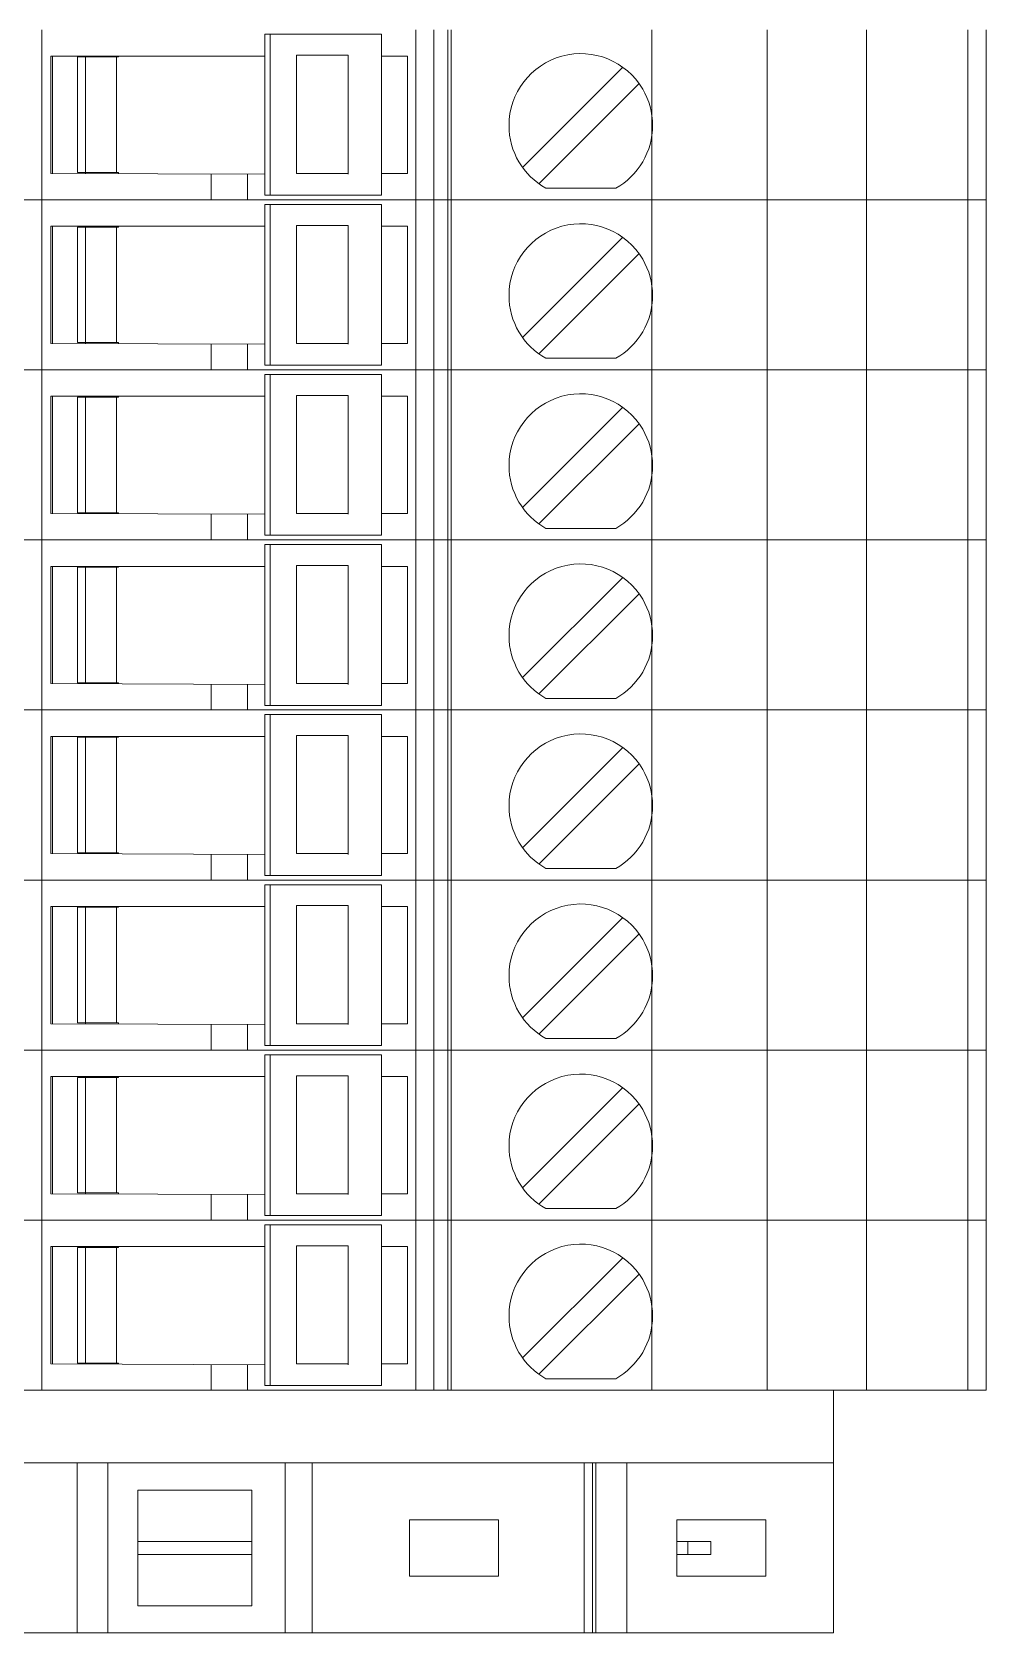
# Model space of a CAD drawing. Header units: millimetres. Extents: x 1880 to 4113, y 771 to 2990.
# Drawn here: x 2717.34 to 2746.24, y 2368.06 to 2416.54 of the extents above; entities that cross this region are included whole.
import ezdxf

# ---------------------------------------------------------------- set-up
doc = ezdxf.new("R2010")
doc.units = ezdxf.units.MM
doc.layers.add('000-PI-Oprema', color=30, linetype='Continuous', lineweight=5)

msp = doc.modelspace()

# ---------------------------------------------------------------- linework, layer by layer
at = {"color": 0, "linetype": 'ByBlock', "lineweight": 0, "ltscale": 0.25}
msp.add_lwpolyline([(2693.022, 2375.414), (2693.022, 2368.064), (2741.622, 2368.064), (2741.622, 2375.414), (2693.022, 2375.414)], dxfattribs=at)
at = {"layer": '000-PI-Oprema', "color": 0, "linetype": 'ByBlock', "lineweight": 0}
for p, q in [((2717.64, 2411.464), (2717.64, 2416.614)), ((2724.398, 2416.474), (2724.556, 2416.474)), ((2724.398, 2416.474), (2724.398, 2415.789)), ((2724.556, 2411.604), (2724.556, 2416.474)), ((2724.556, 2416.474), (2727.927, 2416.474)), ((2727.927, 2416.474), (2727.927, 2416.474)), ((2727.927, 2416.474), (2727.927, 2411.604)), ((2728.97, 2416.614), (2728.97, 2411.464)), ((2729.512, 2411.464), (2729.512, 2416.614)), ((2729.94, 2411.464), (2729.94, 2416.614)), ((2730.04, 2416.614), (2730.04, 2411.464)), ((2736.115, 2416.614), (2736.115, 2411.464)), ((2739.615, 2416.614), (2739.615, 2411.464)), ((2742.615, 2416.614), (2742.615, 2411.464)), ((2745.692, 2411.464), (2745.692, 2416.614)), ((2746.24, 2416.614), (2746.24, 2411.464)), ((2717.915, 2415.814), (2717.915, 2412.264)), ((2717.915, 2415.814), (2724.398, 2415.814)), ((2717.915, 2415.814), (2717.915, 2415.814)), ((2717.965, 2412.264), (2717.965, 2415.814)), ((2718.715, 2415.789), (2718.715, 2415.789)), ((2718.715, 2415.789), (2718.965, 2415.789)), ((2718.715, 2415.789), (2718.715, 2412.289)), ((2718.965, 2415.814), (2718.965, 2412.264)), ((2718.965, 2415.789), (2719.965, 2415.789)), ((2719.901, 2415.789), (2719.901, 2412.289)), ((2719.965, 2415.789), (2719.965, 2415.814)), ((2724.398, 2412.289), (2724.398, 2415.789)), ((2725.511, 2415.839), (2725.353, 2415.839)), ((2725.353, 2415.789), (2725.353, 2415.839)), ((2725.353, 2412.264), (2725.353, 2415.789)), ((2726.92, 2415.839), (2725.511, 2415.839)), ((2726.92, 2415.839), (2726.92, 2412.239)), ((2727.927, 2415.814), (2728.715, 2415.814)), ((2728.715, 2415.814), (2728.715, 2412.264)), ((2728.715, 2415.814), (2728.715, 2415.814)), ((2735.235, 2415.479), (2732.199, 2412.444)), ((2735.235, 2415.479), (2735.235, 2415.479)), ((2730.04, 2415.014), (2730.04, 2412.414)), ((2730.04, 2415.014), (2730.04, 2415.014)), ((2732.694, 2411.949), (2735.73, 2414.984)), ((2735.73, 2414.984), (2735.73, 2414.984)), ((2730.04, 2412.414), (2730.04, 2412.414)), ((2732.199, 2412.444), (2732.199, 2412.444)), ((2717.915, 2412.264), (2717.915, 2412.264)), ((2717.915, 2412.264), (2724.398, 2412.239)), ((2718.715, 2412.289), (2718.965, 2412.289)), ((2718.715, 2412.289), (2718.715, 2412.289)), ((2718.965, 2412.289), (2719.965, 2412.289)), ((2719.965, 2412.264), (2719.965, 2412.289)), ((2722.765, 2411.464), (2722.768, 2412.245)), ((2723.865, 2412.241), (2723.865, 2411.464)), ((2724.398, 2411.604), (2724.398, 2412.289)), ((2725.353, 2412.264), (2726.92, 2412.264)), ((2727.927, 2412.264), (2728.715, 2412.264)), ((2728.715, 2412.264), (2728.715, 2412.264)), ((2732.694, 2411.949), (2732.694, 2411.949)), ((2716.44, 2411.464), (2717.64, 2411.464)), ((2716.44, 2411.464), (2717.64, 2411.464)), ((2717.64, 2411.464), (2722.765, 2411.464)), ((2717.64, 2411.464), (2735.84, 2411.464)), ((2717.64, 2406.314), (2717.64, 2411.464)), ((2722.24, 2411.464), (2722.24, 2411.464)), ((2722.24, 2411.464), (2722.24, 2411.464)), ((2723.86, 2411.464), (2722.765, 2411.464)), ((2722.765, 2411.464), (2722.765, 2411.464)), ((2723.865, 2411.464), (2723.86, 2411.464)), ((2723.865, 2411.464), (2746.24, 2411.464)), ((2723.865, 2411.464), (2723.865, 2411.464)), ((2724.398, 2411.604), (2724.556, 2411.604)), ((2724.556, 2411.604), (2727.927, 2411.604)), ((2727.29, 2411.464), (2727.29, 2411.464)), ((2727.29, 2411.464), (2727.29, 2411.464)), ((2727.927, 2411.604), (2727.927, 2411.604)), ((2728.97, 2411.464), (2728.97, 2406.314)), ((2729.512, 2406.314), (2729.512, 2411.464)), ((2729.94, 2411.464), (2729.94, 2411.464)), ((2729.94, 2411.464), (2729.94, 2411.464)), ((2729.94, 2406.314), (2729.94, 2411.464)), ((2730.04, 2411.464), (2730.04, 2406.314)), ((2732.906, 2411.814), (2732.906, 2411.814)), ((2732.906, 2411.814), (2735.023, 2411.814)), ((2735.023, 2411.814), (2735.023, 2411.814)), ((2746.24, 2411.464), (2735.84, 2411.464)), ((2736.115, 2411.464), (2736.115, 2406.314)), ((2739.615, 2411.464), (2739.615, 2406.314)), ((2742.615, 2411.464), (2742.615, 2406.314)), ((2745.692, 2406.314), (2745.692, 2411.464)), ((2746.24, 2411.464), (2746.24, 2406.314)), ((2724.398, 2411.324), (2724.556, 2411.324)), ((2724.398, 2411.324), (2724.398, 2410.639)), ((2724.556, 2406.454), (2724.556, 2411.324)), ((2724.556, 2411.324), (2727.927, 2411.324)), ((2727.927, 2411.324), (2727.927, 2411.324)), ((2727.927, 2411.324), (2727.927, 2406.454)), ((2717.915, 2410.664), (2717.915, 2407.114)), ((2717.915, 2410.664), (2724.398, 2410.664)), ((2717.915, 2410.664), (2717.915, 2410.664)), ((2717.965, 2407.114), (2717.965, 2410.664)), ((2718.715, 2410.639), (2718.715, 2410.639)), ((2718.715, 2410.639), (2718.965, 2410.639)), ((2718.715, 2410.639), (2718.715, 2407.139)), ((2718.965, 2410.664), (2718.965, 2407.114)), ((2718.965, 2410.639), (2719.965, 2410.639)), ((2719.901, 2410.639), (2719.901, 2407.139)), ((2719.965, 2410.639), (2719.965, 2410.664)), ((2724.398, 2407.139), (2724.398, 2410.639)), ((2725.511, 2410.689), (2725.353, 2410.689)), ((2725.353, 2410.639), (2725.353, 2410.689)), ((2725.353, 2407.114), (2725.353, 2410.639)), ((2726.92, 2410.689), (2725.511, 2410.689)), ((2726.92, 2410.689), (2726.92, 2407.089)), ((2727.927, 2410.664), (2728.715, 2410.664)), ((2728.715, 2410.664), (2728.715, 2407.114)), ((2728.715, 2410.664), (2728.715, 2410.664)), ((2735.235, 2410.329), (2732.199, 2407.294)), ((2735.235, 2410.329), (2735.235, 2410.329)), ((2730.04, 2409.864), (2730.04, 2407.264)), ((2730.04, 2409.864), (2730.04, 2409.864)), ((2732.694, 2406.799), (2735.73, 2409.834)), ((2735.73, 2409.834), (2735.73, 2409.834)), ((2717.915, 2407.114), (2717.915, 2407.114)), ((2717.915, 2407.114), (2724.398, 2407.089)), ((2718.715, 2407.139), (2718.965, 2407.139)), ((2718.715, 2407.139), (2718.715, 2407.139)), ((2718.965, 2407.139), (2719.965, 2407.139)), ((2719.965, 2407.114), (2719.965, 2407.139)), ((2722.765, 2406.314), (2722.768, 2407.095)), ((2723.865, 2407.091), (2723.865, 2406.314)), ((2724.398, 2406.454), (2724.398, 2407.139)), ((2725.353, 2407.114), (2726.92, 2407.114)), ((2727.927, 2407.114), (2728.715, 2407.114)), ((2728.715, 2407.114), (2728.715, 2407.114)), ((2730.04, 2407.264), (2730.04, 2407.264)), ((2732.199, 2407.294), (2732.199, 2407.294)), ((2732.694, 2406.799), (2732.694, 2406.799)), ((2732.906, 2406.664), (2732.906, 2406.664)), ((2732.906, 2406.664), (2735.023, 2406.664)), ((2735.023, 2406.664), (2735.023, 2406.664)), ((2716.44, 2406.314), (2717.64, 2406.314)), ((2716.44, 2406.314), (2717.64, 2406.314)), ((2717.64, 2406.314), (2722.765, 2406.314)), ((2717.64, 2406.314), (2735.84, 2406.314)), ((2717.64, 2401.164), (2717.64, 2406.314)), ((2722.24, 2406.314), (2722.24, 2406.314)), ((2722.24, 2406.314), (2722.24, 2406.314)), ((2723.86, 2406.314), (2722.765, 2406.314)), ((2722.765, 2406.314), (2722.765, 2406.314)), ((2723.865, 2406.314), (2723.86, 2406.314)), ((2723.865, 2406.314), (2746.24, 2406.314)), ((2723.865, 2406.314), (2723.865, 2406.314)), ((2724.398, 2406.454), (2724.556, 2406.454)), ((2724.398, 2406.174), (2724.556, 2406.174)), ((2724.398, 2406.174), (2724.398, 2405.489)), ((2724.556, 2406.454), (2727.927, 2406.454)), ((2724.556, 2401.304), (2724.556, 2406.174)), ((2724.556, 2406.174), (2727.927, 2406.174)), ((2727.29, 2406.314), (2727.29, 2406.314)), ((2727.29, 2406.314), (2727.29, 2406.314)), ((2727.927, 2406.454), (2727.927, 2406.454)), ((2727.927, 2406.174), (2727.927, 2406.174)), ((2727.927, 2406.174), (2727.927, 2401.304)), ((2728.97, 2406.314), (2728.97, 2401.164)), ((2729.512, 2401.164), (2729.512, 2406.314)), ((2729.94, 2406.314), (2729.94, 2406.314)), ((2729.94, 2406.314), (2729.94, 2406.314)), ((2729.94, 2401.164), (2729.94, 2406.314)), ((2730.04, 2406.314), (2730.04, 2401.164)), ((2746.24, 2406.314), (2735.84, 2406.314)), ((2736.115, 2406.314), (2736.115, 2401.164)), ((2739.615, 2406.314), (2739.615, 2401.164)), ((2742.615, 2406.314), (2742.615, 2401.164)), ((2745.692, 2401.164), (2745.692, 2406.314)), ((2746.24, 2406.314), (2746.24, 2401.164)), ((2717.915, 2405.514), (2717.915, 2401.964)), ((2717.915, 2405.514), (2724.398, 2405.514)), ((2717.915, 2405.514), (2717.915, 2405.514)), ((2717.965, 2401.964), (2717.965, 2405.514)), ((2718.715, 2405.489), (2718.715, 2405.489)), ((2718.715, 2405.489), (2718.965, 2405.489)), ((2718.715, 2405.489), (2718.715, 2401.989)), ((2718.965, 2405.514), (2718.965, 2401.964)), ((2718.965, 2405.489), (2719.965, 2405.489)), ((2719.901, 2405.489), (2719.901, 2401.989)), ((2719.965, 2405.489), (2719.965, 2405.514)), ((2724.398, 2401.989), (2724.398, 2405.489)), ((2725.511, 2405.539), (2725.353, 2405.539)), ((2725.353, 2405.489), (2725.353, 2405.539)), ((2725.353, 2401.964), (2725.353, 2405.489)), ((2726.92, 2405.539), (2725.511, 2405.539)), ((2726.92, 2405.539), (2726.92, 2401.939)), ((2727.927, 2405.514), (2728.715, 2405.514)), ((2728.715, 2405.514), (2728.715, 2401.964)), ((2728.715, 2405.514), (2728.715, 2405.514)), ((2735.235, 2405.179), (2732.199, 2402.144)), ((2735.235, 2405.179), (2735.235, 2405.179)), ((2730.04, 2404.714), (2730.04, 2402.114)), ((2730.04, 2404.714), (2730.04, 2404.714)), ((2732.694, 2401.649), (2735.73, 2404.684)), ((2735.73, 2404.684), (2735.73, 2404.684)), ((2717.915, 2401.964), (2717.915, 2401.964)), ((2717.915, 2401.964), (2724.398, 2401.939)), ((2718.715, 2401.989), (2718.965, 2401.989)), ((2718.715, 2401.989), (2718.715, 2401.989)), ((2718.965, 2401.989), (2719.965, 2401.989)), ((2719.965, 2401.964), (2719.965, 2401.989)), ((2722.765, 2401.164), (2722.768, 2401.945)), ((2723.865, 2401.941), (2723.865, 2401.164)), ((2724.398, 2401.304), (2724.398, 2401.989)), ((2725.353, 2401.964), (2726.92, 2401.964)), ((2727.927, 2401.964), (2728.715, 2401.964)), ((2728.715, 2401.964), (2728.715, 2401.964)), ((2730.04, 2402.114), (2730.04, 2402.114)), ((2732.199, 2402.144), (2732.199, 2402.144)), ((2724.398, 2401.304), (2724.556, 2401.304)), ((2724.556, 2401.304), (2727.927, 2401.304)), ((2727.927, 2401.304), (2727.927, 2401.304)), ((2732.694, 2401.649), (2732.694, 2401.649)), ((2732.906, 2401.514), (2732.906, 2401.514)), ((2732.906, 2401.514), (2735.023, 2401.514)), ((2735.023, 2401.514), (2735.023, 2401.514)), ((2716.44, 2401.164), (2717.64, 2401.164)), ((2716.44, 2401.164), (2717.64, 2401.164)), ((2717.64, 2401.164), (2722.765, 2401.164)), ((2717.64, 2401.164), (2735.84, 2401.164)), ((2717.64, 2396.014), (2717.64, 2401.164)), ((2722.24, 2401.164), (2722.24, 2401.164)), ((2722.24, 2401.164), (2722.24, 2401.164)), ((2723.86, 2401.164), (2722.765, 2401.164)), ((2722.765, 2401.164), (2722.765, 2401.164)), ((2723.865, 2401.164), (2723.86, 2401.164)), ((2723.865, 2401.164), (2746.24, 2401.164)), ((2723.865, 2401.164), (2723.865, 2401.164)), ((2724.398, 2401.024), (2724.556, 2401.024)), ((2724.398, 2401.024), (2724.398, 2400.339)), ((2724.556, 2396.154), (2724.556, 2401.024)), ((2724.556, 2401.024), (2727.927, 2401.024)), ((2727.29, 2401.164), (2727.29, 2401.164)), ((2727.29, 2401.164), (2727.29, 2401.164)), ((2727.927, 2401.024), (2727.927, 2401.024)), ((2727.927, 2401.024), (2727.927, 2396.154)), ((2728.97, 2401.164), (2728.97, 2396.014)), ((2729.512, 2396.014), (2729.512, 2401.164)), ((2729.94, 2401.164), (2729.94, 2401.164)), ((2729.94, 2401.164), (2729.94, 2401.164)), ((2729.94, 2396.014), (2729.94, 2401.164)), ((2730.04, 2401.164), (2730.04, 2396.014)), ((2746.24, 2401.164), (2735.84, 2401.164)), ((2736.115, 2401.164), (2736.115, 2396.014)), ((2739.615, 2401.164), (2739.615, 2396.014)), ((2742.615, 2401.164), (2742.615, 2396.014)), ((2745.692, 2396.014), (2745.692, 2401.164)), ((2746.24, 2401.164), (2746.24, 2396.014)), ((2717.915, 2400.364), (2717.915, 2396.814)), ((2717.915, 2400.364), (2724.398, 2400.364)), ((2717.915, 2400.364), (2717.915, 2400.364)), ((2717.965, 2396.814), (2717.965, 2400.364)), ((2718.715, 2400.339), (2718.715, 2400.339)), ((2718.715, 2400.339), (2718.965, 2400.339)), ((2718.715, 2400.339), (2718.715, 2396.839)), ((2718.965, 2400.364), (2718.965, 2396.814)), ((2718.965, 2400.339), (2719.965, 2400.339)), ((2719.901, 2400.339), (2719.901, 2396.839)), ((2719.965, 2400.339), (2719.965, 2400.364)), ((2724.398, 2396.839), (2724.398, 2400.339)), ((2725.511, 2400.389), (2725.353, 2400.389)), ((2725.353, 2400.339), (2725.353, 2400.389)), ((2725.353, 2396.814), (2725.353, 2400.339)), ((2726.92, 2400.389), (2725.511, 2400.389)), ((2726.92, 2400.389), (2726.92, 2396.789)), ((2727.927, 2400.364), (2728.715, 2400.364)), ((2728.715, 2400.364), (2728.715, 2396.814)), ((2728.715, 2400.364), (2728.715, 2400.364)), ((2735.235, 2400.029), (2732.199, 2396.994)), ((2735.235, 2400.029), (2735.235, 2400.029)), ((2730.04, 2399.564), (2730.04, 2396.964)), ((2730.04, 2399.564), (2730.04, 2399.564)), ((2732.694, 2396.499), (2735.73, 2399.534)), ((2735.73, 2399.534), (2735.73, 2399.534)), ((2730.04, 2396.964), (2730.04, 2396.964)), ((2732.199, 2396.994), (2732.199, 2396.994)), ((2717.915, 2396.814), (2717.915, 2396.814)), ((2717.915, 2396.814), (2724.398, 2396.789)), ((2718.715, 2396.839), (2718.965, 2396.839)), ((2718.715, 2396.839), (2718.715, 2396.839)), ((2718.965, 2396.839), (2719.965, 2396.839)), ((2719.965, 2396.814), (2719.965, 2396.839)), ((2722.765, 2396.014), (2722.768, 2396.795)), ((2723.865, 2396.791), (2723.865, 2396.014)), ((2724.398, 2396.154), (2724.398, 2396.839)), ((2725.353, 2396.814), (2726.92, 2396.814)), ((2727.927, 2396.814), (2728.715, 2396.814)), ((2728.715, 2396.814), (2728.715, 2396.814)), ((2732.694, 2396.499), (2732.694, 2396.499)), ((2716.44, 2396.014), (2717.64, 2396.014)), ((2716.44, 2396.014), (2717.64, 2396.014)), ((2717.64, 2396.014), (2722.765, 2396.014)), ((2717.64, 2396.014), (2735.84, 2396.014)), ((2717.64, 2390.864), (2717.64, 2396.014)), ((2722.24, 2396.014), (2722.24, 2396.014)), ((2722.24, 2396.014), (2722.24, 2396.014)), ((2723.86, 2396.014), (2722.765, 2396.014)), ((2722.765, 2396.014), (2722.765, 2396.014)), ((2723.865, 2396.014), (2723.86, 2396.014)), ((2723.865, 2396.014), (2746.24, 2396.014)), ((2723.865, 2396.014), (2723.865, 2396.014)), ((2724.398, 2396.154), (2724.556, 2396.154)), ((2724.556, 2396.154), (2727.927, 2396.154)), ((2727.29, 2396.014), (2727.29, 2396.014)), ((2727.29, 2396.014), (2727.29, 2396.014)), ((2727.927, 2396.154), (2727.927, 2396.154)), ((2728.97, 2396.014), (2728.97, 2390.864)), ((2729.512, 2390.864), (2729.512, 2396.014)), ((2729.94, 2396.014), (2729.94, 2396.014)), ((2729.94, 2396.014), (2729.94, 2396.014)), ((2729.94, 2390.864), (2729.94, 2396.014)), ((2730.04, 2396.014), (2730.04, 2390.864)), ((2732.906, 2396.364), (2732.906, 2396.364)), ((2732.906, 2396.364), (2735.023, 2396.364)), ((2735.023, 2396.364), (2735.023, 2396.364)), ((2746.24, 2396.014), (2735.84, 2396.014)), ((2736.115, 2396.014), (2736.115, 2390.864)), ((2739.615, 2396.014), (2739.615, 2390.864)), ((2742.615, 2396.014), (2742.615, 2390.864)), ((2745.692, 2390.864), (2745.692, 2396.014)), ((2746.24, 2396.014), (2746.24, 2390.864)), ((2724.398, 2395.874), (2724.556, 2395.874)), ((2724.398, 2395.874), (2724.398, 2395.189)), ((2724.556, 2391.004), (2724.556, 2395.874)), ((2724.556, 2395.874), (2727.927, 2395.874)), ((2727.927, 2395.874), (2727.927, 2395.874)), ((2727.927, 2395.874), (2727.927, 2391.004)), ((2717.915, 2395.214), (2717.915, 2391.664)), ((2717.915, 2395.214), (2724.398, 2395.214)), ((2717.915, 2395.214), (2717.915, 2395.214)), ((2717.965, 2391.664), (2717.965, 2395.214)), ((2718.715, 2395.189), (2718.715, 2395.189)), ((2718.715, 2395.189), (2718.965, 2395.189)), ((2718.715, 2395.189), (2718.715, 2391.689)), ((2718.965, 2395.214), (2718.965, 2391.664)), ((2718.965, 2395.189), (2719.965, 2395.189)), ((2719.901, 2395.189), (2719.901, 2391.689)), ((2719.965, 2395.189), (2719.965, 2395.214)), ((2724.398, 2391.689), (2724.398, 2395.189)), ((2725.511, 2395.239), (2725.353, 2395.239)), ((2725.353, 2395.189), (2725.353, 2395.239)), ((2725.353, 2391.664), (2725.353, 2395.189)), ((2726.92, 2395.239), (2725.511, 2395.239)), ((2726.92, 2395.239), (2726.92, 2391.639)), ((2727.927, 2395.214), (2728.715, 2395.214)), ((2728.715, 2395.214), (2728.715, 2391.664)), ((2728.715, 2395.214), (2728.715, 2395.214)), ((2735.235, 2394.879), (2732.199, 2391.844)), ((2735.235, 2394.879), (2735.235, 2394.879)), ((2730.04, 2394.414), (2730.04, 2391.814)), ((2730.04, 2394.414), (2730.04, 2394.414)), ((2732.694, 2391.349), (2735.73, 2394.384)), ((2735.73, 2394.384), (2735.73, 2394.384)), ((2717.915, 2391.664), (2717.915, 2391.664)), ((2717.915, 2391.664), (2724.398, 2391.639)), ((2718.715, 2391.689), (2718.965, 2391.689)), ((2718.715, 2391.689), (2718.715, 2391.689)), ((2718.965, 2391.689), (2719.965, 2391.689)), ((2719.965, 2391.664), (2719.965, 2391.689)), ((2722.765, 2390.864), (2722.768, 2391.645)), ((2723.865, 2391.641), (2723.865, 2390.864)), ((2724.398, 2391.004), (2724.398, 2391.689)), ((2725.353, 2391.664), (2726.92, 2391.664)), ((2727.927, 2391.664), (2728.715, 2391.664)), ((2728.715, 2391.664), (2728.715, 2391.664)), ((2730.04, 2391.814), (2730.04, 2391.814)), ((2732.199, 2391.844), (2732.199, 2391.844)), ((2732.694, 2391.349), (2732.694, 2391.349)), ((2732.906, 2391.214), (2732.906, 2391.214)), ((2732.906, 2391.214), (2735.023, 2391.214)), ((2735.023, 2391.214), (2735.023, 2391.214)), ((2716.44, 2390.864), (2717.64, 2390.864)), ((2716.44, 2390.864), (2717.64, 2390.864)), ((2717.64, 2390.864), (2722.765, 2390.864)), ((2717.64, 2390.864), (2735.84, 2390.864)), ((2717.64, 2385.714), (2717.64, 2390.864)), ((2722.24, 2390.864), (2722.24, 2390.864)), ((2722.24, 2390.864), (2722.24, 2390.864)), ((2723.86, 2390.864), (2722.765, 2390.864)), ((2722.765, 2390.864), (2722.765, 2390.864)), ((2723.865, 2390.864), (2723.86, 2390.864)), ((2723.865, 2390.864), (2746.24, 2390.864)), ((2723.865, 2390.864), (2723.865, 2390.864)), ((2724.398, 2391.004), (2724.556, 2391.004)), ((2724.398, 2390.724), (2724.556, 2390.724)), ((2724.398, 2390.724), (2724.398, 2390.039)), ((2724.556, 2391.004), (2727.927, 2391.004)), ((2724.556, 2385.854), (2724.556, 2390.724)), ((2724.556, 2390.724), (2727.927, 2390.724)), ((2727.29, 2390.864), (2727.29, 2390.864)), ((2727.29, 2390.864), (2727.29, 2390.864)), ((2727.927, 2391.004), (2727.927, 2391.004)), ((2727.927, 2390.724), (2727.927, 2390.724)), ((2727.927, 2390.724), (2727.927, 2385.854)), ((2728.97, 2390.864), (2728.97, 2385.714)), ((2729.512, 2385.714), (2729.512, 2390.864)), ((2729.94, 2390.864), (2729.94, 2390.864)), ((2729.94, 2390.864), (2729.94, 2390.864)), ((2729.94, 2385.714), (2729.94, 2390.864)), ((2730.04, 2390.864), (2730.04, 2385.714)), ((2746.24, 2390.864), (2735.84, 2390.864)), ((2736.115, 2390.864), (2736.115, 2385.714)), ((2739.615, 2390.864), (2739.615, 2385.714)), ((2742.615, 2390.864), (2742.615, 2385.714)), ((2745.692, 2385.714), (2745.692, 2390.864)), ((2746.24, 2390.864), (2746.24, 2385.714)), ((2717.915, 2390.064), (2717.915, 2386.514)), ((2717.915, 2390.064), (2724.398, 2390.064)), ((2717.915, 2390.064), (2717.915, 2390.064)), ((2717.965, 2386.514), (2717.965, 2390.064)), ((2718.965, 2390.064), (2718.965, 2386.514)), ((2719.965, 2390.039), (2719.965, 2390.064)), ((2725.511, 2390.089), (2725.353, 2390.089)), ((2725.353, 2390.039), (2725.353, 2390.089)), ((2726.92, 2390.089), (2725.511, 2390.089)), ((2726.92, 2390.089), (2726.92, 2386.489)), ((2727.927, 2390.064), (2728.715, 2390.064)), ((2728.715, 2390.064), (2728.715, 2386.514)), ((2728.715, 2390.064), (2728.715, 2390.064)), ((2718.715, 2390.039), (2718.715, 2390.039)), ((2718.715, 2390.039), (2718.965, 2390.039)), ((2718.715, 2390.039), (2718.715, 2386.539)), ((2718.965, 2390.039), (2719.965, 2390.039)), ((2719.901, 2390.039), (2719.901, 2386.539)), ((2724.398, 2386.539), (2724.398, 2390.039)), ((2725.353, 2386.514), (2725.353, 2390.039)), ((2735.235, 2389.729), (2732.199, 2386.694)), ((2735.235, 2389.729), (2735.235, 2389.729)), ((2730.04, 2389.264), (2730.04, 2386.664)), ((2730.04, 2389.264), (2730.04, 2389.264)), ((2732.694, 2386.199), (2735.73, 2389.234)), ((2735.73, 2389.234), (2735.73, 2389.234)), ((2732.199, 2386.694), (2732.199, 2386.694)), ((2717.915, 2386.514), (2717.915, 2386.514)), ((2717.915, 2386.514), (2724.398, 2386.489)), ((2718.715, 2386.539), (2718.965, 2386.539)), ((2718.715, 2386.539), (2718.715, 2386.539)), ((2718.965, 2386.539), (2719.965, 2386.539)), ((2719.965, 2386.514), (2719.965, 2386.539)), ((2722.765, 2385.714), (2722.768, 2386.495)), ((2723.865, 2386.491), (2723.865, 2385.714)), ((2724.398, 2385.854), (2724.398, 2386.539)), ((2725.353, 2386.514), (2726.92, 2386.514)), ((2727.927, 2386.514), (2728.715, 2386.514)), ((2728.715, 2386.514), (2728.715, 2386.514)), ((2730.04, 2386.664), (2730.04, 2386.664)), ((2732.694, 2386.199), (2732.694, 2386.199)), ((2716.44, 2385.714), (2717.64, 2385.714)), ((2716.44, 2385.714), (2717.64, 2385.714)), ((2717.64, 2385.714), (2722.765, 2385.714)), ((2717.64, 2385.714), (2735.84, 2385.714)), ((2717.64, 2380.564), (2717.64, 2385.714)), ((2722.24, 2385.714), (2722.24, 2385.714)), ((2722.24, 2385.714), (2722.24, 2385.714)), ((2723.86, 2385.714), (2722.765, 2385.714)), ((2722.765, 2385.714), (2722.765, 2385.714)), ((2723.865, 2385.714), (2723.86, 2385.714)), ((2723.865, 2385.714), (2746.24, 2385.714)), ((2723.865, 2385.714), (2723.865, 2385.714)), ((2724.398, 2385.854), (2724.556, 2385.854)), ((2724.556, 2385.854), (2727.927, 2385.854)), ((2727.29, 2385.714), (2727.29, 2385.714)), ((2727.29, 2385.714), (2727.29, 2385.714)), ((2727.927, 2385.854), (2727.927, 2385.854)), ((2728.97, 2385.714), (2728.97, 2380.564)), ((2729.512, 2380.564), (2729.512, 2385.714)), ((2729.94, 2385.714), (2729.94, 2385.714)), ((2729.94, 2385.714), (2729.94, 2385.714)), ((2729.94, 2380.564), (2729.94, 2385.714)), ((2730.04, 2385.714), (2730.04, 2380.564)), ((2732.906, 2386.064), (2732.906, 2386.064)), ((2732.906, 2386.064), (2735.023, 2386.064)), ((2735.023, 2386.064), (2735.023, 2386.064)), ((2746.24, 2385.714), (2735.84, 2385.714)), ((2736.115, 2385.714), (2736.115, 2380.564)), ((2739.615, 2385.714), (2739.615, 2380.564)), ((2742.615, 2385.714), (2742.615, 2380.564)), ((2745.692, 2380.564), (2745.692, 2385.714)), ((2746.24, 2385.714), (2746.24, 2380.564)), ((2724.398, 2385.574), (2724.556, 2385.574)), ((2724.398, 2385.574), (2724.398, 2384.889)), ((2724.556, 2380.704), (2724.556, 2385.574)), ((2724.556, 2385.574), (2727.927, 2385.574)), ((2727.927, 2385.574), (2727.927, 2385.574)), ((2727.927, 2385.574), (2727.927, 2380.704)), ((2717.915, 2384.914), (2717.915, 2381.364)), ((2717.915, 2384.914), (2724.398, 2384.914)), ((2717.915, 2384.914), (2717.915, 2384.914)), ((2717.965, 2381.364), (2717.965, 2384.914)), ((2718.715, 2384.889), (2718.715, 2384.889)), ((2718.715, 2384.889), (2718.965, 2384.889)), ((2718.715, 2384.889), (2718.715, 2381.389)), ((2718.965, 2384.914), (2718.965, 2381.364)), ((2718.965, 2384.889), (2719.965, 2384.889)), ((2719.901, 2384.889), (2719.901, 2381.389)), ((2719.965, 2384.889), (2719.965, 2384.914)), ((2724.398, 2381.389), (2724.398, 2384.889)), ((2725.511, 2384.939), (2725.353, 2384.939)), ((2725.353, 2384.889), (2725.353, 2384.939)), ((2725.353, 2381.364), (2725.353, 2384.889)), ((2726.92, 2384.939), (2725.511, 2384.939)), ((2726.92, 2384.939), (2726.92, 2381.339)), ((2727.927, 2384.914), (2728.715, 2384.914)), ((2728.715, 2384.914), (2728.715, 2381.364)), ((2728.715, 2384.914), (2728.715, 2384.914)), ((2735.235, 2384.579), (2732.199, 2381.544)), ((2735.235, 2384.579), (2735.235, 2384.579)), ((2730.04, 2384.114), (2730.04, 2381.514)), ((2730.04, 2384.114), (2730.04, 2384.114)), ((2732.694, 2381.049), (2735.73, 2384.084)), ((2735.73, 2384.084), (2735.73, 2384.084)), ((2717.915, 2381.364), (2717.915, 2381.364)), ((2717.915, 2381.364), (2724.398, 2381.339)), ((2718.715, 2381.389), (2718.965, 2381.389)), ((2718.715, 2381.389), (2718.715, 2381.389)), ((2718.965, 2381.389), (2719.965, 2381.389)), ((2719.965, 2381.364), (2719.965, 2381.389)), ((2722.765, 2380.564), (2722.768, 2381.345)), ((2723.865, 2381.341), (2723.865, 2380.564)), ((2724.398, 2380.704), (2724.398, 2381.389)), ((2725.353, 2381.364), (2726.92, 2381.364)), ((2727.927, 2381.364), (2728.715, 2381.364)), ((2728.715, 2381.364), (2728.715, 2381.364)), ((2730.04, 2381.514), (2730.04, 2381.514)), ((2732.199, 2381.544), (2732.199, 2381.544)), ((2732.694, 2381.049), (2732.694, 2381.049)), ((2732.906, 2380.914), (2732.906, 2380.914)), ((2732.906, 2380.914), (2735.023, 2380.914)), ((2735.023, 2380.914), (2735.023, 2380.914)), ((2716.44, 2380.564), (2717.64, 2380.564)), ((2716.44, 2380.564), (2717.64, 2380.564)), ((2717.64, 2380.564), (2722.765, 2380.564)), ((2717.64, 2380.564), (2735.84, 2380.564)), ((2717.64, 2375.414), (2717.64, 2380.564)), ((2722.24, 2380.564), (2722.24, 2380.564)), ((2722.24, 2380.564), (2722.24, 2380.564)), ((2723.86, 2380.564), (2722.765, 2380.564)), ((2722.765, 2380.564), (2722.765, 2380.564)), ((2723.865, 2380.564), (2723.86, 2380.564)), ((2723.865, 2380.564), (2746.24, 2380.564)), ((2723.865, 2380.564), (2723.865, 2380.564)), ((2724.398, 2380.704), (2724.556, 2380.704)), ((2724.398, 2380.424), (2724.556, 2380.424)), ((2724.398, 2380.424), (2724.398, 2379.739)), ((2724.556, 2380.704), (2727.927, 2380.704)), ((2724.556, 2375.554), (2724.556, 2380.424)), ((2724.556, 2380.424), (2727.927, 2380.424)), ((2727.29, 2380.564), (2727.29, 2380.564)), ((2727.29, 2380.564), (2727.29, 2380.564)), ((2727.927, 2380.704), (2727.927, 2380.704)), ((2727.927, 2380.424), (2727.927, 2380.424)), ((2727.927, 2380.424), (2727.927, 2375.554)), ((2728.97, 2380.564), (2728.97, 2375.414)), ((2729.512, 2375.414), (2729.512, 2380.564)), ((2729.94, 2380.564), (2729.94, 2380.564)), ((2729.94, 2380.564), (2729.94, 2380.564)), ((2729.94, 2375.414), (2729.94, 2380.564)), ((2730.04, 2380.564), (2730.04, 2375.414)), ((2746.24, 2380.564), (2735.84, 2380.564)), ((2736.115, 2380.564), (2736.115, 2375.414)), ((2739.615, 2380.564), (2739.615, 2375.414)), ((2742.615, 2380.564), (2742.615, 2375.414)), ((2745.692, 2375.414), (2745.692, 2380.564)), ((2746.24, 2380.564), (2746.24, 2375.414)), ((2717.915, 2379.764), (2717.915, 2376.214)), ((2717.915, 2379.764), (2724.398, 2379.764)), ((2717.915, 2379.764), (2717.915, 2379.764)), ((2717.965, 2376.214), (2717.965, 2379.764)), ((2718.715, 2379.739), (2718.715, 2379.739)), ((2718.715, 2379.739), (2718.965, 2379.739)), ((2718.715, 2379.739), (2718.715, 2376.239)), ((2718.965, 2379.764), (2718.965, 2376.214)), ((2718.965, 2379.739), (2719.965, 2379.739)), ((2719.901, 2379.739), (2719.901, 2376.239)), ((2719.965, 2379.739), (2719.965, 2379.764)), ((2724.398, 2376.239), (2724.398, 2379.739)), ((2725.511, 2379.789), (2725.353, 2379.789)), ((2725.353, 2379.739), (2725.353, 2379.789)), ((2725.353, 2376.214), (2725.353, 2379.739)), ((2726.92, 2379.789), (2725.511, 2379.789)), ((2726.92, 2379.789), (2726.92, 2376.189)), ((2727.927, 2379.764), (2728.715, 2379.764)), ((2728.715, 2379.764), (2728.715, 2376.214)), ((2728.715, 2379.764), (2728.715, 2379.764)), ((2735.235, 2379.429), (2732.199, 2376.394)), ((2735.235, 2379.429), (2735.235, 2379.429)), ((2730.04, 2378.964), (2730.04, 2376.364)), ((2730.04, 2378.964), (2730.04, 2378.964)), ((2732.694, 2375.899), (2735.73, 2378.934)), ((2735.73, 2378.934), (2735.73, 2378.934)), ((2717.915, 2376.214), (2717.915, 2376.214)), ((2717.915, 2376.214), (2724.398, 2376.189)), ((2718.715, 2376.239), (2718.965, 2376.239)), ((2718.715, 2376.239), (2718.715, 2376.239)), ((2718.965, 2376.239), (2719.965, 2376.239)), ((2719.965, 2376.214), (2719.965, 2376.239)), ((2722.765, 2375.414), (2722.768, 2376.195)), ((2723.865, 2376.191), (2723.865, 2375.414)), ((2724.398, 2375.554), (2724.398, 2376.239)), ((2725.353, 2376.214), (2726.92, 2376.214)), ((2727.927, 2376.214), (2728.715, 2376.214)), ((2728.715, 2376.214), (2728.715, 2376.214)), ((2730.04, 2376.364), (2730.04, 2376.364)), ((2732.199, 2376.394), (2732.199, 2376.394)), ((2724.398, 2375.554), (2724.556, 2375.554)), ((2724.556, 2375.554), (2727.927, 2375.554)), ((2727.927, 2375.554), (2727.927, 2375.554)), ((2732.694, 2375.899), (2732.694, 2375.899)), ((2732.906, 2375.764), (2732.906, 2375.764)), ((2732.906, 2375.764), (2735.023, 2375.764)), ((2735.023, 2375.764), (2735.023, 2375.764)), ((2741.622, 2375.414), (2693.022, 2375.414)), ((2716.44, 2375.414), (2717.64, 2375.414)), ((2717.64, 2375.414), (2722.765, 2375.414)), ((2722.24, 2375.414), (2722.24, 2375.414)), ((2723.86, 2375.414), (2722.765, 2375.414)), ((2722.765, 2375.414), (2722.765, 2375.414)), ((2723.865, 2375.414), (2723.86, 2375.414)), ((2723.865, 2375.414), (2746.24, 2375.414)), ((2723.865, 2375.414), (2723.865, 2375.414)), ((2727.29, 2375.414), (2727.29, 2375.414)), ((2729.94, 2375.414), (2729.94, 2375.414)), ((2741.622, 2368.064), (2741.622, 2375.414)), ((2717.04, 2373.214), (2718.712, 2373.214)), ((2719.637, 2373.214), (2718.712, 2373.214)), ((2718.712, 2373.214), (2718.712, 2368.064)), ((2725.011, 2373.214), (2719.637, 2373.214)), ((2719.637, 2373.214), (2719.637, 2368.064)), ((2725.011, 2373.214), (2725.011, 2368.064)), ((2725.832, 2373.214), (2725.011, 2373.214)), ((2725.832, 2368.064), (2725.832, 2373.214)), ((2725.832, 2373.214), (2734.062, 2373.214)), ((2734.062, 2373.214), (2734.062, 2368.064)), ((2734.062, 2373.214), (2734.32, 2373.214)), ((2734.32, 2368.064), (2734.32, 2373.214)), ((2734.32, 2373.214), (2734.42, 2373.214)), ((2735.357, 2373.214), (2734.42, 2373.214)), ((2734.42, 2368.064), (2734.42, 2373.214)), ((2735.357, 2373.214), (2741.622, 2373.214)), ((2735.357, 2368.064), (2735.357, 2373.214)), ((2720.547, 2372.389), (2723.997, 2372.389)), ((2720.547, 2370.839), (2720.547, 2372.389)), ((2723.997, 2372.389), (2723.997, 2370.839)), ((2728.772, 2371.489), (2731.472, 2371.489)), ((2728.772, 2369.789), (2728.772, 2371.489)), ((2731.472, 2371.489), (2731.472, 2369.789)), ((2736.872, 2370.839), (2736.872, 2371.489)), ((2736.872, 2371.489), (2739.572, 2371.489)), ((2739.572, 2371.489), (2739.572, 2369.789)), ((2720.547, 2370.839), (2723.997, 2370.839)), ((2720.547, 2370.439), (2720.547, 2370.839)), ((2723.997, 2370.839), (2723.997, 2370.439)), ((2736.872, 2370.439), (2736.872, 2370.839)), ((2736.872, 2370.839), (2737.207, 2370.839)), ((2737.207, 2370.839), (2737.207, 2370.439)), ((2737.907, 2370.839), (2737.207, 2370.839)), ((2737.907, 2370.839), (2737.907, 2370.439)), ((2720.547, 2370.439), (2723.997, 2370.439)), ((2720.547, 2368.889), (2720.547, 2370.439)), ((2723.997, 2370.439), (2723.997, 2368.889)), ((2736.872, 2370.439), (2737.207, 2370.439)), ((2736.872, 2369.789), (2736.872, 2370.439)), ((2737.907, 2370.439), (2737.207, 2370.439)), ((2731.472, 2369.789), (2728.772, 2369.789)), ((2739.572, 2369.789), (2736.872, 2369.789)), ((2723.997, 2368.889), (2720.547, 2368.889))]:
    msp.add_line(p, q, dxfattribs=at)
at = {"layer": '000-PI-Oprema', "color": 0, "linetype": 'ByBlock', "lineweight": 0, "ltscale": 0.25}
msp.add_line((2741.622, 2368.064), (2693.022, 2368.064), dxfattribs=at)
at = {"layer": '000-PI-Oprema', "color": 0, "linetype": 'ByBlock', "lineweight": 0}
for centre, start, end in [((2733.965, 2413.714), 30.4503, 180), ((2733.965, 2413.714), 180, 240.8754), ((2733.965, 2413.714), 299.1246, 329.5497), ((2733.965, 2408.564), 30.4503, 180), ((2733.965, 2408.564), 180, 240.8754), ((2733.965, 2408.564), 299.1246, 329.5497), ((2733.965, 2403.414), 30.4503, 180), ((2733.965, 2403.414), 180, 240.8754), ((2733.965, 2403.414), 299.1246, 329.5497), ((2733.965, 2398.264), 30.4503, 180), ((2733.965, 2398.264), 180, 240.8754), ((2733.965, 2398.264), 299.1246, 329.5497), ((2733.965, 2393.114), 30.4503, 180), ((2733.965, 2393.114), 180, 240.8754), ((2733.965, 2393.114), 299.1246, 329.5497), ((2733.965, 2387.964), 30.4503, 180), ((2733.965, 2387.964), 180, 240.8754), ((2733.965, 2387.964), 299.1246, 329.5497), ((2733.965, 2382.814), 30.4503, 180), ((2733.965, 2382.814), 180, 240.8754), ((2733.965, 2382.814), 299.1246, 329.5497), ((2733.965, 2377.664), 30.4503, 180), ((2733.965, 2377.664), 180, 240.8754), ((2733.965, 2377.664), 299.1246, 329.5497)]:
    msp.add_arc(centre, 2.175, start, end, dxfattribs=at)
for centre, start_param, end_param in [((2733.965, 2413.714), -1.570796, -1.039338), ((2733.965, 2413.714), -2.102255, -1.570796), ((2733.965, 2408.564), -1.570796, -1.039338), ((2733.965, 2408.564), -2.102255, -1.570796), ((2733.965, 2403.414), -1.570796, -1.039338), ((2733.965, 2403.414), -2.102255, -1.570796), ((2733.965, 2398.264), -1.570796, -1.039338), ((2733.965, 2398.264), -2.102255, -1.570796), ((2733.965, 2393.114), -1.570796, -1.039338), ((2733.965, 2393.114), -2.102255, -1.570796), ((2733.965, 2387.964), -1.570796, -1.039338), ((2733.965, 2387.964), -2.102255, -1.570796), ((2733.965, 2382.814), -1.570796, -1.039338), ((2733.965, 2382.814), -2.102255, -1.570796), ((2733.965, 2377.664), -1.570796, -1.039338), ((2733.965, 2377.664), -2.102255, -1.570796)]:
    msp.add_ellipse(centre, major_axis=(0, 2.175), ratio=1, start_param=start_param, end_param=end_param, dxfattribs=at)

doc.saveas('drawing.dxf')
